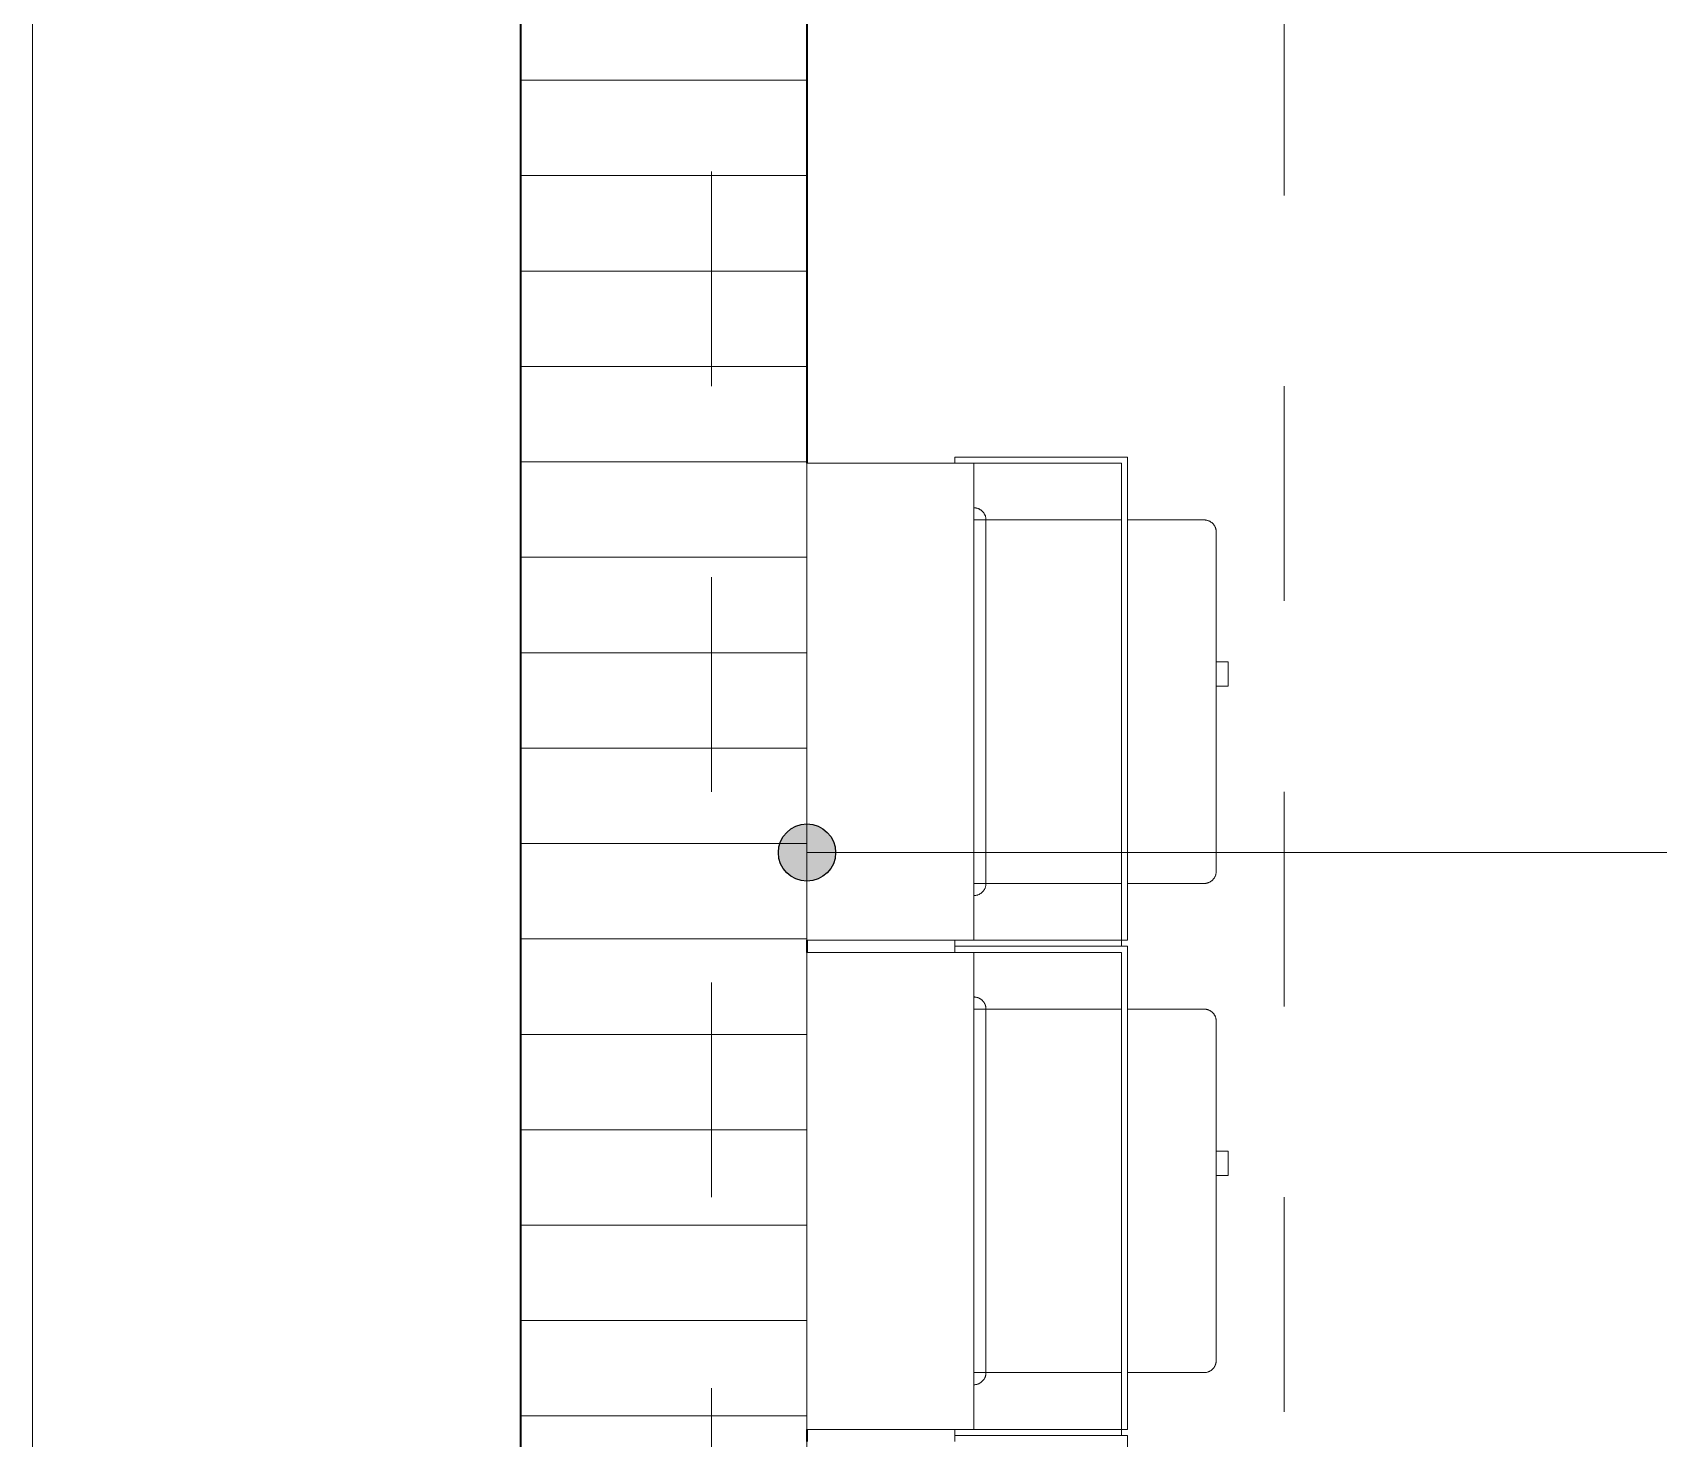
# Model space of a CAD drawing. Header units: metres. Extents: x -144 to 1000, y -717 to 29.
# Drawn here: x 229.342 to 230.195, y -565.438 to -564.701 of the extents above; entities that cross this region are included whole.
import ezdxf

# ---------------------------------------------------------------- set-up
doc = ezdxf.new("R2010")
doc.units = ezdxf.units.M
doc.linetypes.add('basculante modificado', pattern=[0.18, 0.1125, -0.0675])
doc.layers.get('0').update_dxf_attribs({"color": 1})
for name, color, linetype, lineweight in [('A-ANNO-DIMS', 1, 'Continuous', 9), ('A-DETL', 1, 'Continuous', 9), ('A-DETL-THIN', 1, 'Continuous', 9), ('A-WALL', 4, 'Continuous', 9), ('E-ELEC-FIXT', 7, 'Continuous', 9)]:
    doc.layers.add(name, color=color, linetype=linetype, lineweight=lineweight)
doc.layers.add('A-WALL-PATT', color=7, linetype='Continuous', lineweight=35, true_color=0x9c9c9c)

# ---------------------------------------------------------------- blocks, each defined once
blk = doc.blocks.new('W')
at = {"layer": 'A-ANNO-DIMS', "lineweight": 25}
h = blk.add_hatch(color=256, dxfattribs=at)
edge = h.paths.add_edge_path()
edge.add_arc((227.24898, -503.61329), 0.015, 0, 360)
at = {"layer": 'A-ANNO-DIMS', "color": 118, "true_color": 0x00592d}
blk.add_line((226.84311, -498.90639), (226.84311, -505.70639), dxfattribs=at)
at = {"layer": 'A-ANNO-DIMS'}
for q in [(227.24898, -503.36329), (232.04898, -503.61329), (227.24898, -503.69329)]:
    blk.add_line((227.24898, -503.61329), q, dxfattribs=at)
at = {"layer": 'A-ANNO-DIMS', "lineweight": 25}
blk.add_circle((227.24898, -503.61329), 0.015, dxfattribs=at)
at = {"layer": 'A-DETL', "color": 7, "linetype": 'basculante modificado'}
for p, q in [((227.19898, -505.70639), (227.19898, -498.90639)), ((227.49898, -498.90639), (227.49898, -505.70639))]:
    blk.add_line(p, q, dxfattribs=at)
at = {"layer": 'A-DETL-THIN'}
blk.add_line((227.24898, -502.35539), (227.24898, -505.70639), dxfattribs=at)
at = {"layer": 'A-WALL', "lineweight": 35}
for p, q in [((227.09898, -505.70639), (227.09898, -498.91039)), ((227.24898, -502.35539), (227.24898, -503.40922)), ((227.24898, -503.65922), (227.24898, -503.66557)), ((227.24898, -503.91557), (227.24898, -503.92192))]:
    blk.add_line(p, q, dxfattribs=at)
at = {"layer": 'A-WALL-PATT', "color": 8, "lineweight": 5, "true_color": 0x727272}
for p, q in [((227.24898, -503.20854), (227.09898, -503.20854)), ((227.24898, -503.25854), (227.09898, -503.25854)), ((227.24898, -503.30854), (227.09898, -503.30854)), ((227.24898, -503.35854), (227.09898, -503.35854)), ((227.24898, -503.40854), (227.09898, -503.40854)), ((227.24898, -503.45854), (227.09898, -503.45854)), ((227.24898, -503.50854), (227.09898, -503.50854)), ((227.24898, -503.55854), (227.09898, -503.55854)), ((227.24898, -503.60854), (227.09898, -503.60854)), ((227.24898, -503.65854), (227.09898, -503.65854)), ((227.24898, -503.70854), (227.09898, -503.70854)), ((227.24898, -503.75854), (227.09898, -503.75854)), ((227.24898, -503.80854), (227.09898, -503.80854)), ((227.24898, -503.85854), (227.09898, -503.85854)), ((227.24898, -503.90854), (227.09898, -503.90854))]:
    blk.add_line(p, q, dxfattribs=at)
at = {"layer": 'E-ELEC-FIXT'}
for p, q in [((227.24898, -503.65922), (227.24898, -503.40922)), ((227.24898, -503.40922), (227.33644, -503.40922)), ((227.41701, -503.40604), (227.32638, -503.40604)), ((227.32638, -503.40604), (227.32638, -503.40922)), ((227.32638, -503.40922), (227.41384, -503.40922)), ((227.33644, -503.40922), (227.33644, -503.65922)), ((227.41384, -503.40922), (227.41384, -503.65922)), ((227.41701, -503.40604), (227.41701, -503.65922)), ((227.41384, -503.43897), (227.33644, -503.43897)), ((227.34279, -503.44148), (227.34279, -503.43897)), ((227.45709, -503.43897), (227.41701, -503.43897)), ((227.34279, -503.47737), (227.34279, -503.47045)), ((227.34279, -503.50482), (227.34279, -503.49646)), ((227.46979, -503.51341), (227.46344, -503.51341)), ((227.46979, -503.51341), (227.46344, -503.51341)), ((227.46979, -503.52611), (227.46979, -503.51341)), ((227.46979, -503.51407), (227.46979, -503.51341)), ((227.46979, -503.51426), (227.46979, -503.51341)), ((227.46979, -503.51407), (227.46979, -503.51341)), ((227.46344, -503.52611), (227.46979, -503.52611)), ((227.46344, -503.52611), (227.46979, -503.52611)), ((227.46979, -503.52611), (227.46979, -503.52526)), ((227.46979, -503.52611), (227.46979, -503.52546)), ((227.46979, -503.52611), (227.46979, -503.52546)), ((227.34279, -503.57198), (227.34279, -503.56361)), ((227.34279, -503.59798), (227.34279, -503.59107)), ((227.33644, -503.62947), (227.41384, -503.62947)), ((227.34279, -503.62947), (227.34279, -503.62802)), ((227.41701, -503.62947), (227.45709, -503.62947)), ((227.33644, -503.65922), (227.24898, -503.65922)), ((227.24898, -503.91557), (227.24898, -503.66557)), ((227.24898, -503.66557), (227.33644, -503.66557)), ((227.32638, -503.65922), (227.41384, -503.65922)), ((227.32638, -503.65922), (227.32638, -503.66239)), ((227.41384, -503.66239), (227.32638, -503.66239)), ((227.41701, -503.66239), (227.32638, -503.66239)), ((227.32638, -503.66239), (227.32638, -503.66557)), ((227.32638, -503.66557), (227.41384, -503.66557)), ((227.33644, -503.66557), (227.33644, -503.91557)), ((227.41384, -503.66239), (227.41384, -503.65922)), ((227.41701, -503.65922), (227.41384, -503.65922)), ((227.41384, -503.66557), (227.41384, -503.91557)), ((227.41701, -503.66239), (227.41701, -503.91557)), ((227.41384, -503.69532), (227.33644, -503.69532)), ((227.34279, -503.69783), (227.34279, -503.69532)), ((227.45709, -503.69532), (227.41701, -503.69532)), ((227.34279, -503.72934), (227.34279, -503.7268)), ((227.34279, -503.73372), (227.34279, -503.73033)), ((227.34279, -503.76117), (227.34279, -503.75281)), ((227.46979, -503.76976), (227.46344, -503.76976)), ((227.46979, -503.76976), (227.46344, -503.76976)), ((227.46979, -503.78246), (227.46979, -503.76976)), ((227.46979, -503.77042), (227.46979, -503.76976)), ((227.46979, -503.77061), (227.46979, -503.76976)), ((227.46979, -503.77042), (227.46979, -503.76976)), ((227.46344, -503.78246), (227.46979, -503.78246)), ((227.46344, -503.78246), (227.46979, -503.78246)), ((227.46979, -503.78246), (227.46979, -503.78161)), ((227.46979, -503.78246), (227.46979, -503.78181)), ((227.46979, -503.78246), (227.46979, -503.78181)), ((227.34279, -503.82833), (227.34279, -503.81996)), ((227.34279, -503.85433), (227.34279, -503.84742)), ((227.33644, -503.88582), (227.41384, -503.88582)), ((227.34279, -503.88582), (227.34279, -503.88437)), ((227.41701, -503.88582), (227.45709, -503.88582)), ((227.33644, -503.91557), (227.24898, -503.91557)), ((227.32638, -503.91557), (227.41384, -503.91557)), ((227.32638, -503.91557), (227.32638, -503.91874)), ((227.41384, -503.91874), (227.32638, -503.91874)), ((227.41701, -503.91874), (227.32638, -503.91874)), ((227.32638, -503.91874), (227.32638, -503.92192)), ((227.41384, -503.91874), (227.41384, -503.91557)), ((227.41701, -503.91557), (227.41384, -503.91557)), ((227.41701, -503.91874), (227.41701, -504.17192))]:
    blk.add_line(p, q, dxfattribs=at)
at = {"layer": 'E-ELEC-FIXT', "flags": 128}
for points in [[(227.33644, -503.43262), (227.33669, -503.43262), (227.33695, -503.43264), (227.3372, -503.43266), (227.33745, -503.4327), (227.3377, -503.43274), (227.33795, -503.4328), (227.33819, -503.43286), (227.33844, -503.43294), (227.33868, -503.43302), (227.33891, -503.43312), (227.33914, -503.43322), (227.33937, -503.43333), (227.3396, -503.43346), (227.33981, -503.43359), (227.34003, -503.43373), (227.34023, -503.43387), (227.34043, -503.43403), (227.34063, -503.43419), (227.34081, -503.43436), (227.341, -503.43454), (227.34117, -503.43473), (227.34133, -503.43492), (227.34149, -503.43512), (227.34164, -503.43533), (227.34178, -503.43554), (227.34192, -503.43575), (227.34204, -503.43597), (227.34216, -503.4362), (227.34226, -503.43643), (227.34236, -503.43667), (227.34245, -503.4369), (227.34252, -503.43715), (227.34259, -503.43739), (227.34265, -503.43764), (227.3427, -503.43789), (227.34274, -503.43814), (227.34276, -503.43839), (227.34278, -503.43864), (227.34279, -503.4389), (227.34279, -503.43897)], [(227.33644, -503.43262), (227.33669, -503.43262), (227.33695, -503.43264), (227.3372, -503.43266), (227.33745, -503.4327), (227.3377, -503.43274), (227.33795, -503.4328), (227.33819, -503.43286), (227.33844, -503.43294), (227.33868, -503.43302), (227.33891, -503.43312), (227.33914, -503.43322), (227.33937, -503.43333), (227.3396, -503.43346), (227.33981, -503.43359), (227.34003, -503.43373), (227.34023, -503.43387), (227.34043, -503.43403), (227.34063, -503.43419)], [(227.34226, -503.43643), (227.34236, -503.43667), (227.34245, -503.4369), (227.34252, -503.43715), (227.34259, -503.43739), (227.34265, -503.43764), (227.3427, -503.43789), (227.34274, -503.43814), (227.34276, -503.43839), (227.34278, -503.43864), (227.34279, -503.4389), (227.34279, -503.43897)], [(227.34279, -503.53422), (227.34279, -503.53041), (227.34279, -503.52661), (227.34279, -503.52281), (227.34279, -503.51904), (227.34279, -503.51529), (227.34279, -503.51158), (227.34279, -503.50789), (227.34279, -503.50425), (227.34279, -503.50066), (227.34279, -503.49712), (227.34279, -503.49365), (227.34279, -503.49023), (227.34279, -503.48689), (227.34279, -503.48362), (227.34279, -503.48043), (227.34279, -503.47733), (227.34279, -503.47432), (227.34279, -503.47141), (227.34279, -503.4686), (227.34279, -503.46589), (227.34279, -503.46329), (227.34279, -503.4608), (227.34279, -503.45844), (227.34279, -503.45619), (227.34279, -503.45407), (227.34279, -503.45207), (227.34279, -503.45021), (227.34279, -503.44848), (227.34279, -503.44689), (227.34279, -503.44544), (227.34279, -503.44413), (227.34279, -503.44297), (227.34279, -503.44195), (227.34279, -503.44108), (227.34279, -503.44035), (227.34279, -503.43978), (227.34279, -503.43936), (227.34279, -503.43909), (227.34279, -503.43897), (227.34279, -503.43897)], [(227.34279, -503.43897), (227.34279, -503.43904), (227.34279, -503.43927), (227.34279, -503.43965), (227.34279, -503.44018), (227.34279, -503.44087), (227.34279, -503.4417), (227.34279, -503.44268)], [(227.45709, -503.43897), (227.45734, -503.43897), (227.4576, -503.43899), (227.45785, -503.43901), (227.4581, -503.43905), (227.45835, -503.43909), (227.4586, -503.43915), (227.45884, -503.43921), (227.45909, -503.43929), (227.45933, -503.43937), (227.45956, -503.43947), (227.45979, -503.43957), (227.46002, -503.43968), (227.46025, -503.43981), (227.46046, -503.43994), (227.46068, -503.44008), (227.46088, -503.44022), (227.46108, -503.44038), (227.46128, -503.44054), (227.46146, -503.44071), (227.46165, -503.44089), (227.46182, -503.44108), (227.46198, -503.44127), (227.46214, -503.44147), (227.46229, -503.44168), (227.46243, -503.44189), (227.46257, -503.4421), (227.46269, -503.44232), (227.46281, -503.44255), (227.46291, -503.44278), (227.46301, -503.44302), (227.4631, -503.44325), (227.46317, -503.4435), (227.46324, -503.44374), (227.4633, -503.44399), (227.46335, -503.44424), (227.46339, -503.44449), (227.46341, -503.44474), (227.46343, -503.44499), (227.46344, -503.44525), (227.46344, -503.44532)], [(227.45785, -503.43901), (227.4581, -503.43905), (227.45835, -503.43909), (227.4586, -503.43915), (227.45884, -503.43921), (227.45909, -503.43929), (227.45933, -503.43937), (227.45956, -503.43947), (227.45979, -503.43957), (227.46002, -503.43968), (227.46025, -503.43981), (227.46046, -503.43994), (227.46068, -503.44008), (227.46088, -503.44022)], [(227.46229, -503.44168), (227.46243, -503.44189), (227.46257, -503.4421), (227.46269, -503.44232), (227.46281, -503.44255), (227.46291, -503.44278), (227.46301, -503.44302), (227.4631, -503.44325), (227.46317, -503.4435), (227.46324, -503.44374), (227.4633, -503.44399), (227.46335, -503.44424), (227.46339, -503.44449), (227.46341, -503.44474), (227.46343, -503.44499), (227.46344, -503.44525), (227.46344, -503.44532)], [(227.46344, -503.62312), (227.46344, -503.62305), (227.46344, -503.62283), (227.46344, -503.62248), (227.46344, -503.62198), (227.46344, -503.62134), (227.46344, -503.62057), (227.46344, -503.61965), (227.46344, -503.6186), (227.46344, -503.61742), (227.46344, -503.6161), (227.46344, -503.61465), (227.46344, -503.61307), (227.46344, -503.61137), (227.46344, -503.60954), (227.46344, -503.60759), (227.46344, -503.60552), (227.46344, -503.60334), (227.46344, -503.60105), (227.46344, -503.59865), (227.46344, -503.59615), (227.46344, -503.59355), (227.46344, -503.59086), (227.46344, -503.58807), (227.46344, -503.5852), (227.46344, -503.58225), (227.46344, -503.57922), (227.46344, -503.57612), (227.46344, -503.57295), (227.46344, -503.56972), (227.46344, -503.56643), (227.46344, -503.56309), (227.46344, -503.55971), (227.46344, -503.55628), (227.46344, -503.55282), (227.46344, -503.54933), (227.46344, -503.54581), (227.46344, -503.54228), (227.46344, -503.53873), (227.46344, -503.53518), (227.46344, -503.53162), (227.46344, -503.52807), (227.46344, -503.52453), (227.46344, -503.521), (227.46344, -503.5175), (227.46344, -503.51402), (227.46344, -503.51057), (227.46344, -503.50716), (227.46344, -503.5038), (227.46344, -503.50048), (227.46344, -503.49722), (227.46344, -503.49402), (227.46344, -503.49088), (227.46344, -503.48781), (227.46344, -503.48482), (227.46344, -503.4819), (227.46344, -503.47907), (227.46344, -503.47632), (227.46344, -503.47367), (227.46344, -503.47112), (227.46344, -503.46866), (227.46344, -503.46631), (227.46344, -503.46407), (227.46344, -503.46195), (227.46344, -503.45993), (227.46344, -503.45804), (227.46344, -503.45627), (227.46344, -503.45462), (227.46344, -503.4531), (227.46344, -503.45171), (227.46344, -503.45045), (227.46344, -503.44933), (227.46344, -503.44834), (227.46344, -503.44749), (227.46344, -503.44678), (227.46344, -503.44621), (227.46344, -503.44578), (227.46344, -503.44549), (227.46344, -503.44534), (227.46344, -503.44532)], [(227.46344, -503.44532), (227.46344, -503.44539), (227.46344, -503.4456), (227.46344, -503.44596), (227.46344, -503.44645), (227.46344, -503.44709), (227.46344, -503.44786), (227.46344, -503.44878)], [(227.46344, -503.44678), (227.46344, -503.44621), (227.46344, -503.44578), (227.46344, -503.44549), (227.46344, -503.44534), (227.46344, -503.44532)], [(227.46344, -503.44532), (227.46344, -503.44539), (227.46344, -503.4456), (227.46344, -503.44596), (227.46344, -503.44645)], [(227.34279, -503.62947), (227.34279, -503.62939), (227.34279, -503.62916), (227.34279, -503.62878), (227.34279, -503.62825), (227.34279, -503.62757), (227.34279, -503.62674), (227.34279, -503.62576), (227.34279, -503.62463), (227.34279, -503.62336), (227.34279, -503.62195), (227.34279, -503.62039), (227.34279, -503.6187), (227.34279, -503.61688), (227.34279, -503.61492), (227.34279, -503.61283), (227.34279, -503.61062), (227.34279, -503.60828), (227.34279, -503.60583), (227.34279, -503.60326), (227.34279, -503.60058), (227.34279, -503.59779), (227.34279, -503.59491), (227.34279, -503.59192), (227.34279, -503.58884), (227.34279, -503.58568), (227.34279, -503.58243), (227.34279, -503.57911), (227.34279, -503.57572), (227.34279, -503.57225), (227.34279, -503.56873), (227.34279, -503.56515), (227.34279, -503.56153), (227.34279, -503.55786), (227.34279, -503.55415), (227.34279, -503.55041), (227.34279, -503.54664), (227.34279, -503.54285), (227.34279, -503.53905), (227.34279, -503.53525), (227.34279, -503.53422)], [(227.46344, -503.62312), (227.46344, -503.62305), (227.46344, -503.62283), (227.46344, -503.62248), (227.46344, -503.62198), (227.46344, -503.62134), (227.46344, -503.62057), (227.46344, -503.61965), (227.46344, -503.6186), (227.46344, -503.61742), (227.46344, -503.6161), (227.46344, -503.61465), (227.46344, -503.61307), (227.46344, -503.61137)], [(227.46344, -503.61217), (227.46344, -503.61381), (227.46344, -503.61533), (227.46344, -503.61672), (227.46344, -503.61798), (227.46344, -503.6191), (227.46344, -503.62009), (227.46344, -503.62094), (227.46344, -503.62166), (227.46344, -503.62223), (227.46344, -503.62266), (227.46344, -503.62295), (227.46344, -503.6231), (227.46344, -503.62312)], [(227.46344, -503.61217), (227.46344, -503.61381), (227.46344, -503.61533), (227.46344, -503.61672), (227.46344, -503.61798), (227.46344, -503.6191), (227.46344, -503.62009), (227.46344, -503.62094), (227.46344, -503.62166), (227.46344, -503.62223), (227.46344, -503.62266), (227.46344, -503.62295), (227.46344, -503.6231), (227.46344, -503.62312)], [(227.46344, -503.62312), (227.46343, -503.62337), (227.46342, -503.62362), (227.46339, -503.62388), (227.46336, -503.62413), (227.46331, -503.62438), (227.46326, -503.62463), (227.46319, -503.62487), (227.46312, -503.62511), (227.46303, -503.62535), (227.46294, -503.62559), (227.46284, -503.62582), (227.46272, -503.62605), (227.4626, -503.62627), (227.46247, -503.62649), (227.46233, -503.6267), (227.46218, -503.62691), (227.46203, -503.62711), (227.46186, -503.6273), (227.46169, -503.62749), (227.46151, -503.62767), (227.46133, -503.62785), (227.46114, -503.62801), (227.46094, -503.62817), (227.46073, -503.62832), (227.46052, -503.62846), (227.4603, -503.62859), (227.46008, -503.62872), (227.45986, -503.62883), (227.45963, -503.62894), (227.45939, -503.62904), (227.45915, -503.62912), (227.45891, -503.6292), (227.45867, -503.62927), (227.45842, -503.62933), (227.45817, -503.62937), (227.45792, -503.62941), (227.45767, -503.62944), (227.45741, -503.62946), (227.45716, -503.62947), (227.45709, -503.62947)], [(227.46344, -503.62312), (227.46343, -503.62337), (227.46342, -503.62362), (227.46339, -503.62388), (227.46336, -503.62413), (227.46331, -503.62438), (227.46326, -503.62463), (227.46319, -503.62487), (227.46312, -503.62511), (227.46303, -503.62535), (227.46294, -503.62559), (227.46284, -503.62582), (227.46272, -503.62605), (227.4626, -503.62627), (227.46247, -503.62649), (227.46233, -503.6267), (227.46218, -503.62691), (227.46203, -503.62711), (227.46186, -503.6273), (227.46169, -503.62749)], [(227.34279, -503.62947), (227.34278, -503.62972), (227.34277, -503.62997), (227.34274, -503.63023), (227.34271, -503.63048), (227.34266, -503.63073), (227.34261, -503.63098), (227.34254, -503.63122), (227.34247, -503.63146), (227.34238, -503.6317), (227.34229, -503.63194), (227.34219, -503.63217), (227.34207, -503.6324), (227.34195, -503.63262), (227.34182, -503.63284), (227.34168, -503.63305), (227.34153, -503.63326), (227.34138, -503.63346), (227.34121, -503.63365), (227.34104, -503.63384), (227.34086, -503.63402), (227.34068, -503.6342), (227.34049, -503.63436), (227.34029, -503.63452), (227.34008, -503.63467), (227.33987, -503.63481), (227.33965, -503.63494), (227.33943, -503.63507), (227.33921, -503.63518), (227.33898, -503.63529), (227.33874, -503.63539), (227.3385, -503.63547), (227.33826, -503.63555), (227.33802, -503.63562), (227.33777, -503.63568), (227.33752, -503.63572), (227.33727, -503.63576), (227.33702, -503.63579), (227.33676, -503.63581), (227.33651, -503.63582), (227.33644, -503.63582)], [(227.34279, -503.62947), (227.34278, -503.62972), (227.34277, -503.62997), (227.34274, -503.63023), (227.34271, -503.63048), (227.34266, -503.63073), (227.34261, -503.63098), (227.34254, -503.63122), (227.34247, -503.63146), (227.34238, -503.6317)], [(227.34279, -503.62649), (227.34279, -503.62736), (227.34279, -503.62808), (227.34279, -503.62865), (227.34279, -503.62907), (227.34279, -503.62934), (227.34279, -503.62946), (227.34279, -503.62947)], [(227.46094, -503.62817), (227.46073, -503.62832), (227.46052, -503.62846), (227.4603, -503.62859), (227.46008, -503.62872), (227.45986, -503.62883), (227.45963, -503.62894), (227.45939, -503.62904), (227.45915, -503.62912), (227.45891, -503.6292), (227.45867, -503.62927), (227.45842, -503.62933), (227.45817, -503.62937), (227.45792, -503.62941)], [(227.34049, -503.63436), (227.34029, -503.63452), (227.34008, -503.63467), (227.33987, -503.63481), (227.33965, -503.63494), (227.33943, -503.63507), (227.33921, -503.63518), (227.33898, -503.63529), (227.33874, -503.63539), (227.3385, -503.63547), (227.33826, -503.63555), (227.33802, -503.63562), (227.33777, -503.63568), (227.33752, -503.63572), (227.33727, -503.63576), (227.33702, -503.63579), (227.33676, -503.63581), (227.33651, -503.63582), (227.33644, -503.63582)], [(227.33644, -503.68897), (227.33669, -503.68897), (227.33695, -503.68899), (227.3372, -503.68901), (227.33745, -503.68905), (227.3377, -503.68909), (227.33795, -503.68915), (227.33819, -503.68921), (227.33844, -503.68929), (227.33868, -503.68937), (227.33891, -503.68947), (227.33914, -503.68957), (227.33937, -503.68968), (227.3396, -503.68981), (227.33981, -503.68994), (227.34003, -503.69008), (227.34023, -503.69022), (227.34043, -503.69038), (227.34063, -503.69054), (227.34081, -503.69071), (227.341, -503.69089), (227.34117, -503.69108), (227.34133, -503.69127), (227.34149, -503.69147), (227.34164, -503.69168), (227.34178, -503.69189), (227.34192, -503.6921), (227.34204, -503.69232), (227.34216, -503.69255), (227.34226, -503.69278), (227.34236, -503.69302), (227.34245, -503.69325), (227.34252, -503.6935), (227.34259, -503.69374), (227.34265, -503.69399), (227.3427, -503.69424), (227.34274, -503.69449), (227.34276, -503.69474), (227.34278, -503.69499), (227.34279, -503.69525), (227.34279, -503.69532)], [(227.33644, -503.68897), (227.33669, -503.68897), (227.33695, -503.68899), (227.3372, -503.68901), (227.33745, -503.68905), (227.3377, -503.68909), (227.33795, -503.68915), (227.33819, -503.68921), (227.33844, -503.68929), (227.33868, -503.68937), (227.33891, -503.68947), (227.33914, -503.68957), (227.33937, -503.68968), (227.3396, -503.68981), (227.33981, -503.68994), (227.34003, -503.69008), (227.34023, -503.69022), (227.34043, -503.69038), (227.34063, -503.69054)], [(227.34226, -503.69278), (227.34236, -503.69302), (227.34245, -503.69325), (227.34252, -503.6935), (227.34259, -503.69374), (227.34265, -503.69399), (227.3427, -503.69424), (227.34274, -503.69449), (227.34276, -503.69474), (227.34278, -503.69499), (227.34279, -503.69525), (227.34279, -503.69532)], [(227.34279, -503.79057), (227.34279, -503.78676), (227.34279, -503.78296), (227.34279, -503.77916), (227.34279, -503.77539), (227.34279, -503.77164), (227.34279, -503.76793), (227.34279, -503.76424), (227.34279, -503.7606), (227.34279, -503.75701), (227.34279, -503.75347), (227.34279, -503.75), (227.34279, -503.74658), (227.34279, -503.74324), (227.34279, -503.73997), (227.34279, -503.73678), (227.34279, -503.73368), (227.34279, -503.73067), (227.34279, -503.72776), (227.34279, -503.72495), (227.34279, -503.72224), (227.34279, -503.71964), (227.34279, -503.71715), (227.34279, -503.71479), (227.34279, -503.71254), (227.34279, -503.71042), (227.34279, -503.70842), (227.34279, -503.70656), (227.34279, -503.70483), (227.34279, -503.70324), (227.34279, -503.70179), (227.34279, -503.70048), (227.34279, -503.69932), (227.34279, -503.6983), (227.34279, -503.69743), (227.34279, -503.6967), (227.34279, -503.69613), (227.34279, -503.69571), (227.34279, -503.69544), (227.34279, -503.69532), (227.34279, -503.69532)], [(227.34279, -503.69532), (227.34279, -503.69539), (227.34279, -503.69562), (227.34279, -503.696), (227.34279, -503.69653), (227.34279, -503.69722), (227.34279, -503.69805), (227.34279, -503.69903)], [(227.45709, -503.69532), (227.45734, -503.69532), (227.4576, -503.69534), (227.45785, -503.69536), (227.4581, -503.6954), (227.45835, -503.69544), (227.4586, -503.6955), (227.45884, -503.69556), (227.45909, -503.69564), (227.45933, -503.69572), (227.45956, -503.69582), (227.45979, -503.69592), (227.46002, -503.69603), (227.46025, -503.69616), (227.46046, -503.69629), (227.46068, -503.69643), (227.46088, -503.69657), (227.46108, -503.69673), (227.46128, -503.69689), (227.46146, -503.69706), (227.46165, -503.69724), (227.46182, -503.69743), (227.46198, -503.69762), (227.46214, -503.69782), (227.46229, -503.69803), (227.46243, -503.69824), (227.46257, -503.69845), (227.46269, -503.69867), (227.46281, -503.6989), (227.46291, -503.69913), (227.46301, -503.69937), (227.4631, -503.6996), (227.46317, -503.69985), (227.46324, -503.70009), (227.4633, -503.70034), (227.46335, -503.70059), (227.46339, -503.70084), (227.46341, -503.70109), (227.46343, -503.70134), (227.46344, -503.7016), (227.46344, -503.70167)], [(227.45785, -503.69536), (227.4581, -503.6954), (227.45835, -503.69544), (227.4586, -503.6955), (227.45884, -503.69556), (227.45909, -503.69564), (227.45933, -503.69572), (227.45956, -503.69582), (227.45979, -503.69592), (227.46002, -503.69603), (227.46025, -503.69616), (227.46046, -503.69629), (227.46068, -503.69643), (227.46088, -503.69657)], [(227.46229, -503.69803), (227.46243, -503.69824), (227.46257, -503.69845), (227.46269, -503.69867), (227.46281, -503.6989), (227.46291, -503.69913), (227.46301, -503.69937), (227.4631, -503.6996), (227.46317, -503.69985), (227.46324, -503.70009), (227.4633, -503.70034), (227.46335, -503.70059), (227.46339, -503.70084), (227.46341, -503.70109), (227.46343, -503.70134), (227.46344, -503.7016), (227.46344, -503.70167)], [(227.46344, -503.87947), (227.46344, -503.8794), (227.46344, -503.87918), (227.46344, -503.87883), (227.46344, -503.87833), (227.46344, -503.87769), (227.46344, -503.87692), (227.46344, -503.876), (227.46344, -503.87495), (227.46344, -503.87377), (227.46344, -503.87245), (227.46344, -503.871), (227.46344, -503.86942), (227.46344, -503.86772), (227.46344, -503.86589), (227.46344, -503.86394), (227.46344, -503.86187), (227.46344, -503.85969), (227.46344, -503.8574), (227.46344, -503.855), (227.46344, -503.8525), (227.46344, -503.8499), (227.46344, -503.84721), (227.46344, -503.84442), (227.46344, -503.84155), (227.46344, -503.8386), (227.46344, -503.83557), (227.46344, -503.83247), (227.46344, -503.8293), (227.46344, -503.82607), (227.46344, -503.82278), (227.46344, -503.81944), (227.46344, -503.81606), (227.46344, -503.81263), (227.46344, -503.80917), (227.46344, -503.80568), (227.46344, -503.80216), (227.46344, -503.79863), (227.46344, -503.79508), (227.46344, -503.79153), (227.46344, -503.78797), (227.46344, -503.78442), (227.46344, -503.78088), (227.46344, -503.77735), (227.46344, -503.77385), (227.46344, -503.77037), (227.46344, -503.76692), (227.46344, -503.76351), (227.46344, -503.76015), (227.46344, -503.75683), (227.46344, -503.75357), (227.46344, -503.75037), (227.46344, -503.74723), (227.46344, -503.74416), (227.46344, -503.74117), (227.46344, -503.73825), (227.46344, -503.73542), (227.46344, -503.73267), (227.46344, -503.73002), (227.46344, -503.72747), (227.46344, -503.72501), (227.46344, -503.72266), (227.46344, -503.72042), (227.46344, -503.7183), (227.46344, -503.71628), (227.46344, -503.71439), (227.46344, -503.71262), (227.46344, -503.71097), (227.46344, -503.70945), (227.46344, -503.70806), (227.46344, -503.7068), (227.46344, -503.70568), (227.46344, -503.70469), (227.46344, -503.70384), (227.46344, -503.70313), (227.46344, -503.70256), (227.46344, -503.70213), (227.46344, -503.70184), (227.46344, -503.70169), (227.46344, -503.70167)], [(227.46344, -503.70167), (227.46344, -503.70174), (227.46344, -503.70195), (227.46344, -503.70231), (227.46344, -503.7028), (227.46344, -503.70344), (227.46344, -503.70421), (227.46344, -503.70513)], [(227.46344, -503.70313), (227.46344, -503.70256), (227.46344, -503.70213), (227.46344, -503.70184), (227.46344, -503.70169), (227.46344, -503.70167)], [(227.46344, -503.70167), (227.46344, -503.70174), (227.46344, -503.70195), (227.46344, -503.70231), (227.46344, -503.7028)], [(227.34279, -503.88582), (227.34279, -503.88574), (227.34279, -503.88551), (227.34279, -503.88513), (227.34279, -503.8846), (227.34279, -503.88392), (227.34279, -503.88309), (227.34279, -503.88211), (227.34279, -503.88098), (227.34279, -503.87971), (227.34279, -503.8783), (227.34279, -503.87674), (227.34279, -503.87505), (227.34279, -503.87323), (227.34279, -503.87127), (227.34279, -503.86918), (227.34279, -503.86697), (227.34279, -503.86463), (227.34279, -503.86218), (227.34279, -503.85961), (227.34279, -503.85693), (227.34279, -503.85414), (227.34279, -503.85126), (227.34279, -503.84827), (227.34279, -503.84519), (227.34279, -503.84203), (227.34279, -503.83878), (227.34279, -503.83546), (227.34279, -503.83207), (227.34279, -503.8286), (227.34279, -503.82508), (227.34279, -503.8215), (227.34279, -503.81788), (227.34279, -503.81421), (227.34279, -503.8105), (227.34279, -503.80676), (227.34279, -503.80299), (227.34279, -503.7992), (227.34279, -503.7954), (227.34279, -503.7916), (227.34279, -503.79057)], [(227.46344, -503.87947), (227.46344, -503.8794), (227.46344, -503.87918), (227.46344, -503.87883), (227.46344, -503.87833), (227.46344, -503.87769), (227.46344, -503.87692), (227.46344, -503.876), (227.46344, -503.87495), (227.46344, -503.87377), (227.46344, -503.87245), (227.46344, -503.871), (227.46344, -503.86942), (227.46344, -503.86772)], [(227.46344, -503.86852), (227.46344, -503.87016), (227.46344, -503.87168), (227.46344, -503.87307), (227.46344, -503.87433), (227.46344, -503.87545), (227.46344, -503.87644), (227.46344, -503.87729), (227.46344, -503.87801), (227.46344, -503.87858), (227.46344, -503.87901), (227.46344, -503.8793), (227.46344, -503.87945), (227.46344, -503.87947)], [(227.46344, -503.86852), (227.46344, -503.87016), (227.46344, -503.87168), (227.46344, -503.87307), (227.46344, -503.87433), (227.46344, -503.87545), (227.46344, -503.87644), (227.46344, -503.87729), (227.46344, -503.87801), (227.46344, -503.87858), (227.46344, -503.87901), (227.46344, -503.8793), (227.46344, -503.87945), (227.46344, -503.87947)], [(227.46344, -503.87947), (227.46343, -503.87972), (227.46342, -503.87997), (227.46339, -503.88023), (227.46336, -503.88048), (227.46331, -503.88073), (227.46326, -503.88098), (227.46319, -503.88122), (227.46312, -503.88146), (227.46303, -503.8817), (227.46294, -503.88194), (227.46284, -503.88217), (227.46272, -503.8824), (227.4626, -503.88262), (227.46247, -503.88284), (227.46233, -503.88305), (227.46218, -503.88326), (227.46203, -503.88346), (227.46186, -503.88365), (227.46169, -503.88384), (227.46151, -503.88402), (227.46133, -503.8842), (227.46114, -503.88436), (227.46094, -503.88452), (227.46073, -503.88467), (227.46052, -503.88481), (227.4603, -503.88494), (227.46008, -503.88507), (227.45986, -503.88518), (227.45963, -503.88529), (227.45939, -503.88539), (227.45915, -503.88547), (227.45891, -503.88555), (227.45867, -503.88562), (227.45842, -503.88568), (227.45817, -503.88572), (227.45792, -503.88576), (227.45767, -503.88579), (227.45741, -503.88581), (227.45716, -503.88582), (227.45709, -503.88582)], [(227.46344, -503.87947), (227.46343, -503.87972), (227.46342, -503.87997), (227.46339, -503.88023), (227.46336, -503.88048), (227.46331, -503.88073), (227.46326, -503.88098), (227.46319, -503.88122), (227.46312, -503.88146), (227.46303, -503.8817), (227.46294, -503.88194), (227.46284, -503.88217), (227.46272, -503.8824), (227.4626, -503.88262), (227.46247, -503.88284), (227.46233, -503.88305), (227.46218, -503.88326), (227.46203, -503.88346), (227.46186, -503.88365), (227.46169, -503.88384)], [(227.34279, -503.88582), (227.34278, -503.88607), (227.34277, -503.88632), (227.34274, -503.88658), (227.34271, -503.88683), (227.34266, -503.88708), (227.34261, -503.88733), (227.34254, -503.88757), (227.34247, -503.88781), (227.34238, -503.88805), (227.34229, -503.88829), (227.34219, -503.88852), (227.34207, -503.88875), (227.34195, -503.88897), (227.34182, -503.88919), (227.34168, -503.8894), (227.34153, -503.88961), (227.34138, -503.88981), (227.34121, -503.89), (227.34104, -503.89019), (227.34086, -503.89037), (227.34068, -503.89055), (227.34049, -503.89071), (227.34029, -503.89087), (227.34008, -503.89102), (227.33987, -503.89116), (227.33965, -503.89129), (227.33943, -503.89142), (227.33921, -503.89153), (227.33898, -503.89164), (227.33874, -503.89174), (227.3385, -503.89182), (227.33826, -503.8919), (227.33802, -503.89197), (227.33777, -503.89203), (227.33752, -503.89207), (227.33727, -503.89211), (227.33702, -503.89214), (227.33676, -503.89216), (227.33651, -503.89217), (227.33644, -503.89217)], [(227.34279, -503.88582), (227.34278, -503.88607), (227.34277, -503.88632), (227.34274, -503.88658), (227.34271, -503.88683), (227.34266, -503.88708), (227.34261, -503.88733), (227.34254, -503.88757), (227.34247, -503.88781), (227.34238, -503.88805)], [(227.34279, -503.8826), (227.34279, -503.88284), (227.34279, -503.88371), (227.34279, -503.88443), (227.34279, -503.885), (227.34279, -503.88542), (227.34279, -503.88569), (227.34279, -503.88581), (227.34279, -503.88582)], [(227.46094, -503.88452), (227.46073, -503.88467), (227.46052, -503.88481), (227.4603, -503.88494), (227.46008, -503.88507), (227.45986, -503.88518), (227.45963, -503.88529), (227.45939, -503.88539), (227.45915, -503.88547), (227.45891, -503.88555), (227.45867, -503.88562), (227.45842, -503.88568), (227.45817, -503.88572), (227.45792, -503.88576)], [(227.34049, -503.89071), (227.34029, -503.89087), (227.34008, -503.89102), (227.33987, -503.89116), (227.33965, -503.89129), (227.33943, -503.89142), (227.33921, -503.89153), (227.33898, -503.89164), (227.33874, -503.89174), (227.3385, -503.89182), (227.33826, -503.8919), (227.33802, -503.89197), (227.33777, -503.89203), (227.33752, -503.89207), (227.33727, -503.89211), (227.33702, -503.89214), (227.33676, -503.89216), (227.33651, -503.89217), (227.33644, -503.89217)]]:
    blk.add_lwpolyline(points, dxfattribs=at)

msp = doc.modelspace()

# ---------------------------------------------------------------- block references
at = {"color": 3}
msp.add_blockref('W', (2.49936, -61.51756), dxfattribs=at)

doc.saveas('drawing.dxf')
